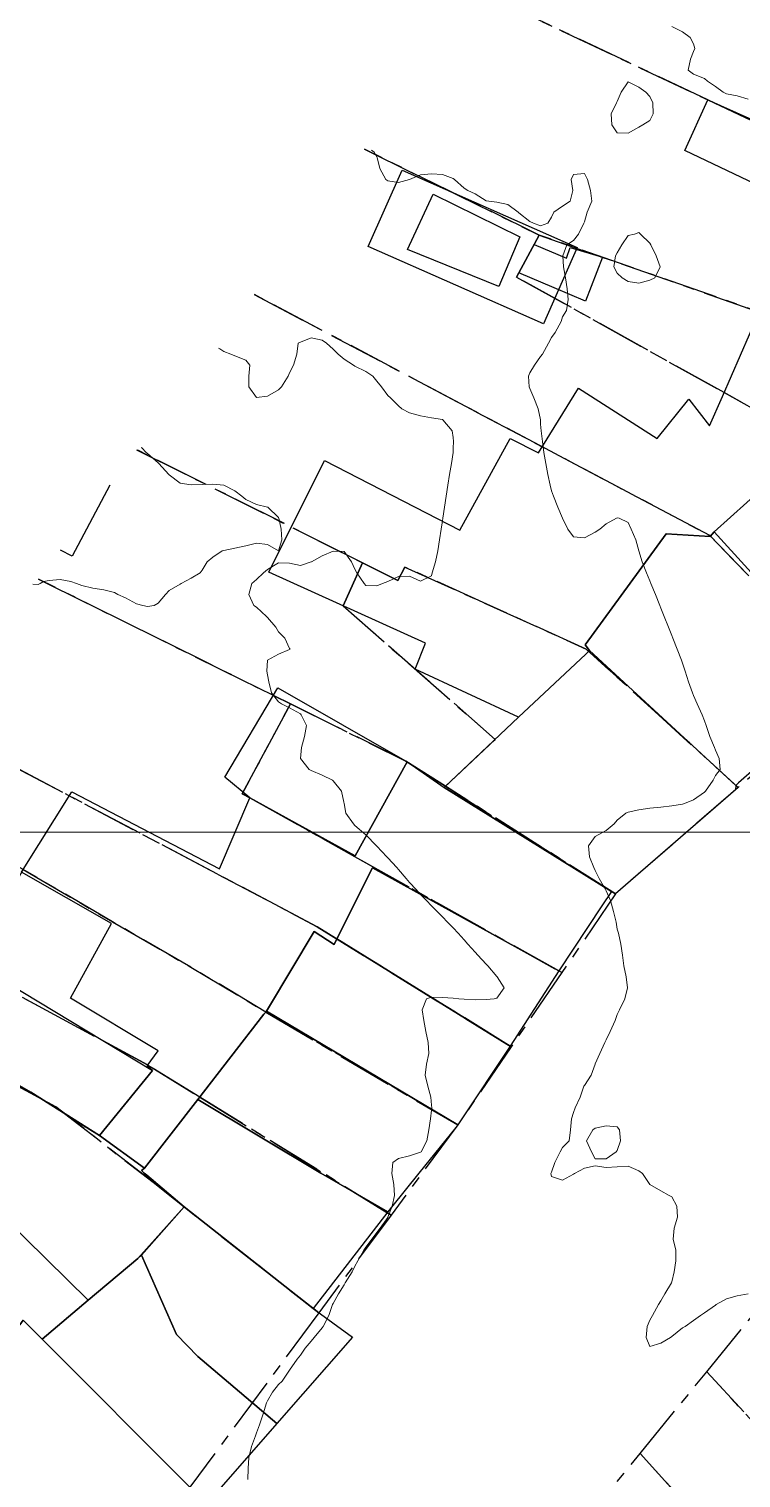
# Model space of a CAD drawing. Header units: centimetres. Extents: x 0 to 642158, y -847 to 649707.
# Drawn here: x 616031.8 to 616064.4, y 621657.8 to 621724.1 of the extents above; entities that cross this region are included whole.
import ezdxf

# ---------------------------------------------------------------- set-up
doc = ezdxf.new("R2010")
doc.units = ezdxf.units.CM
doc.header["$MEASUREMENT"] = 0
doc.linetypes.add('CENTERX2', pattern=[4, 2.5, -0.5, 0.5, -0.5])
doc.layers.add('MEV_grille', color=254, linetype='Continuous', lineweight=9)
doc.layers.add('WAL_topographie 0.5', color=253, linetype='Continuous', lineweight=20)
doc.layers.add('SPW_batiments', color=7, linetype='Continuous')
doc.layers.add('SPW_parcellaire cadastral', color=7, linetype='CENTERX2', lineweight=25, true_color=0xff0542)

# ---------------------------------------------------------------- blocks, each defined once
blk = doc.blocks.new('*U114')
at = {"layer": 'MEV_grille', "transparency": 33554687}
blk.add_lwpolyline([(-1338.461, 0), (1338.461, 0)], dxfattribs=at)
blk = doc.blocks.new('*U115')
at = {"layer": 'MEV_grille', "color": 0, "linetype": 'ByBlock', "lineweight": -2, "transparency": 16777216}
blk.add_blockref('*U114', (0, -700), dxfattribs=at)

msp = doc.modelspace()

# ---------------------------------------------------------------- linework, layer by layer
at = {"layer": 'SPW_batiments'}
for points in [[(616067.949, 621718.642), (616068.732, 621720.243), (616071.532, 621718.776), (616072.748, 621720.343), (616079.167, 621715.593), (616077.54, 621714.131), (616077.357, 621713.964), (616077.203, 621713.814), (616074.358, 621711.054), (616064.899, 621715.192), (616065.732, 621716.725), (616061.849, 621718.575), (616062.899, 621720.892), (616067.949, 621718.642)], [(616055.373, 621710.64), (616047.362, 621714.186), (616048.907, 621717.676), (616056.918, 621714.13), (616055.373, 621710.64)], [(616054.302, 621714.622), (616053.333, 621712.357), (616049.149, 621714.04), (616050.332, 621716.573), (616054.302, 621714.622)], [(616056.432, 621713.641), (616056.599, 621714.141), (616058.082, 621713.691), (616057.3, 621711.674), (616055.864, 621712.286), (616054.25, 621712.974), (616054.957, 621714.266), (616056.432, 621713.641)], [(616071.276, 621708.745), (616067.834, 621705.303), (616067.674, 621705.142), (616063.185, 621701.117), (616063.003, 621700.914), (616060.999, 621701.024), (616057.285, 621695.95), (616057.486, 621695.692), (616057.311, 621695.526), (616054.241, 621692.634), (616049.502, 621694.841), (616049.985, 621696.023), (616042.801, 621699.273), (616045.351, 621704.39), (616051.551, 621701.191), (616053.855, 621705.389), (616055.15, 621704.741), (616056.983, 621707.691), (616060.583, 621705.392), (616062.033, 621707.192), (616062.983, 621705.975), (616063.572, 621707.322), (616065.222, 621711.101), (616071.276, 621708.745)], [(616067.984, 621705.078), (616074.033, 621698.557), (616073.905, 621698.442), (616074.425, 621698.037), (616069.672, 621693.921), (616069.657, 621694.304), (616069.508, 621694.174), (616063.185, 621701.117), (616067.674, 621705.142), (616067.834, 621705.303), (616067.984, 621705.078)], [(616035.524, 621703.255), (616033.813, 621700.001)], [(616069.508, 621694.174), (616069.338, 621694.026), (616064.311, 621689.625), (616064.187, 621689.516), (616057.486, 621695.692), (616057.285, 621695.95), (616060.999, 621701.024), (616063.003, 621700.914), (616063.185, 621701.117), (616069.508, 621694.174)], [(616033.813, 621700.001), (616033.272, 621700.286)], [(616064.187, 621689.516), (616064.17, 621689.312), (616058.675, 621684.55), (616058.496, 621684.66), (616050.831, 621689.42), (616054.241, 621692.634), (616057.311, 621695.526), (616057.486, 621695.692), (616064.187, 621689.516)], [(616046.753, 621686.29), (616041.936, 621688.94), (616040.792, 621689.886), (616043.217, 621693.975), (616049.133, 621690.593), (616046.753, 621686.29)], [(616049.371, 621690.438), (616050.831, 621689.42), (616058.496, 621684.66), (616058.046, 621684.006), (616056.077, 621681.023), (616047.553, 621685.74), (616045.926, 621682.486), (616045.803, 621682.24), (616044.886, 621682.823), (616042.791, 621679.341), (616042.697, 621679.184), (616042.583, 621679.037), (616039.56, 621675.137), (616037.121, 621671.989), (616035.054, 621673.489), (616037.487, 621676.472), (616037.232, 621676.678), (616037.737, 621677.372), (616033.737, 621679.772), (616035.603, 621683.189), (616031.486, 621685.538), (616033.786, 621689.222), (616040.553, 621685.689), (616041.936, 621688.94), (616046.753, 621686.29), (616049.133, 621690.593), (616049.371, 621690.438)], [(616022.185, 621685.672), (616028.533, 621681.871), (616037.487, 621676.472), (616035.054, 621673.489), (616031.914, 621675.48), (616019.745, 621682.456)], [(616056.077, 621681.023), (616053.862, 621677.579), (616045.926, 621682.486), (616047.553, 621685.74), (616056.077, 621681.023)], [(616019.745, 621682.456), (616022.515, 621680.868), (616031.914, 621675.48), (616034.62, 621673.764), (616035.054, 621673.489), (616037.121, 621671.989), (616036.973, 621671.884), (616037.105, 621671.772), (616037.22, 621671.675), (616038.938, 621670.223)], [(616045.803, 621682.24), (616045.926, 621682.486), (616053.862, 621677.579), (616051.58, 621674.16), (616051.456, 621673.973), (616042.697, 621679.184), (616042.791, 621679.341), (616044.886, 621682.823), (616045.803, 621682.24)], [(616038.938, 621670.223), (616038.261, 621669.474), (616036.806, 621667.867), (616034.542, 621665.951), (616030.705, 621669.722), (616028.663, 621667.613), (616027.188, 621669.038), (616023.788, 621671.016), (616022.508, 621671.771), (616019.037, 621673.83), (616021.389, 621678.59), (616018.143, 621680.344)], [(616051.456, 621673.973), (616051.361, 621673.856), (616049.671, 621671.774), (616048.429, 621670.217), (616048.255, 621669.999), (616045.188, 621671.773), (616039.56, 621675.137), (616042.583, 621679.037), (616042.697, 621679.184), (616051.456, 621673.973)], [(616045.188, 621671.773), (616048.255, 621669.999), (616044.838, 621665.573), (616038.938, 621670.223), (616037.22, 621671.675), (616037.105, 621671.772), (616036.973, 621671.884), (616037.121, 621671.989), (616039.56, 621675.137), (616045.188, 621671.773)], [(616034.542, 621665.951), (616032.439, 621664.172), (616031.556, 621665.039), (616031.41, 621664.818), (616028.663, 621667.613), (616030.705, 621669.722), (616034.542, 621665.951)], [(616044.838, 621665.573), (616046.638, 621664.256), (616043.173, 621660.305), (616039.556, 621663.373), (616038.589, 621664.39), (616036.976, 621668.011), (616037.105, 621668.155), (616038.938, 621670.223), (616044.838, 621665.573)], [(616038.589, 621664.39), (616039.556, 621663.373), (616043.173, 621660.305), (616040.089, 621656.79), (616039.189, 621657.39), (616032.439, 621664.172), (616034.542, 621665.951), (616036.806, 621667.867), (616036.976, 621668.011), (616038.589, 621664.39)], [(616032.439, 621664.172), (616039.189, 621657.39), (616032.108, 621647.522), (616030.724, 621647.205), (616023.79, 621651.288), (616022.839, 621651.848), (616023.79, 621653.288), (616025.527, 621655.916), (616030.926, 621664.086), (616031.41, 621664.818), (616031.556, 621665.039), (616032.439, 621664.172)]]:
    msp.add_lwpolyline(points, dxfattribs=at)
at = {"layer": 'SPW_parcellaire cadastral'}
for points in [[(616052.592, 621725.754), (616062.899, 621720.891), (616067.889, 621718.52), (616077.397, 621714.001), (616084.415, 621706.898)], [(616084.415, 621706.898), (616077.397, 621714.001), (616067.889, 621718.52), (616062.899, 621720.891), (616052.592, 621725.754)], [(616047.19, 621718.632), (616055.178, 621714.702), (616054.145, 621712.781), (616063.647, 621707.492), (616067.985, 621705.077), (616074.379, 621698.184), (616069.619, 621694.051), (616063.001, 621700.951), (616052.315, 621706.603), (616042.144, 621711.982)], [(616084.415, 621706.898), (616078.27, 621701.563), (616072.049, 621708.814), (616067.061, 621710.554), (616055.178, 621714.702), (616047.19, 621718.632)], [(616055.178, 621714.702), (616067.061, 621710.554), (616072.049, 621708.814), (616078.27, 621701.563), (616074.379, 621698.184), (616067.985, 621705.077), (616063.647, 621707.492), (616054.145, 621712.781), (616055.178, 621714.702)], [(616042.144, 621711.982), (616052.315, 621706.603), (616063.001, 621700.951), (616069.619, 621694.051), (616064.289, 621689.424), (616057.339, 621695.753), (616052.784, 621697.813), (616049.031, 621699.511), (616048.72, 621698.89), (616047.096, 621699.704), (616036.757, 621704.88)], [(616036.757, 621704.88), (616047.096, 621699.704), (616046.204, 621697.733), (616053.169, 621691.623), (616050.894, 621689.478), (616049.086, 621690.623), (616043.798, 621693.242)], [(616058.675, 621684.549), (616050.894, 621689.478), (616053.169, 621691.623), (616046.204, 621697.733), (616047.096, 621699.704), (616048.72, 621698.89), (616049.031, 621699.511), (616052.784, 621697.813), (616057.339, 621695.753), (616064.289, 621689.424), (616058.675, 621684.549)], [(616032.262, 621698.955), (616043.798, 621693.242)], [(616043.798, 621693.242), (616032.262, 621698.955)], [(616043.798, 621693.242), (616041.587, 621689.134), (616041.936, 621688.939), (616045.26, 621687.079), (616046.734, 621686.254), (616056.216, 621680.947), (616053.901, 621677.554), (616045.021, 621683.046), (616043.815, 621683.683), (616040.455, 621685.457), (616027.296, 621692.408)], [(616058.675, 621684.549), (616056.216, 621680.947), (616046.734, 621686.254), (616045.26, 621687.079), (616041.936, 621688.939), (616041.587, 621689.134), (616043.798, 621693.242), (616049.086, 621690.623), (616050.894, 621689.478), (616058.675, 621684.549)], [(616027.296, 621692.408), (616040.455, 621685.457), (616043.815, 621683.683), (616045.021, 621683.046), (616053.901, 621677.554), (616051.456, 621673.973), (616042.671, 621679.14), (616039.241, 621681.198), (616035.649, 621683.271), (616031.569, 621685.671), (616024.927, 621689.286)], [(616051.456, 621673.973), (616048.406, 621669.849), (616039.646, 621675.247), (616037.255, 621676.722), (616029.09, 621681.131), (616031.569, 621685.671), (616035.649, 621683.271), (616039.241, 621681.198), (616042.671, 621679.14), (616051.456, 621673.973)], [(616021.748, 621685.095), (616029.09, 621681.131), (616037.255, 621676.722), (616039.646, 621675.247), (616048.406, 621669.849), (616045.094, 621665.371), (616037.507, 621671.35), (616033.063, 621674.807), (616019.477, 621682.101)], [(616019.477, 621682.101), (616033.063, 621674.807), (616037.507, 621671.35), (616045.094, 621665.371), (616039.19, 621657.389), (616032.108, 621647.521), (616030.724, 621647.204), (616004.693, 621662.614)], [(616082.722, 621641.306), (616081.573, 621642.536), (616075.762, 621648.759), (616069.039, 621655.958), (616062.855, 621662.675), (616072.836, 621674.943), (616085.556, 621662.827), (616089.563, 621666.735), (616090.792, 621667.933), (616098.406, 621659.629), (616096.572, 621657.487), (616092.766, 621653.04), (616082.722, 621641.306)], [(616093.429, 621622.005), (616077.729, 621639.241), (616076.644, 621640.429), (616073.983, 621643.354), (616072.481, 621645.004), (616065.383, 621652.8), (616059.801, 621658.93), (616062.855, 621662.675), (616069.039, 621655.958), (616075.762, 621648.759), (616081.573, 621642.536), (616082.722, 621641.306), (616096.951, 621626.076), (616093.429, 621622.005)], [(616093.429, 621622.005), (616089.571, 621617.581), (616086.244, 621613.678), (616081.256, 621617.297), (616070.835, 621624.858), (616078.002, 621632.443), (616069.208, 621642.013), (616064.934, 621646.619), (616061.95, 621649.835), (616058.66, 621653.38), (616056.84, 621655.341), (616059.801, 621658.93), (616065.383, 621652.8), (616072.481, 621645.004), (616073.983, 621643.354), (616076.644, 621640.429), (616077.729, 621639.241), (616093.429, 621622.005)]]:
    msp.add_lwpolyline(points, dxfattribs=at)
at = {"layer": 'WAL_topographie 0.5'}
for points in [[(616061.25, 621724.25), (616061.75, 621724), (616062.091, 621723.75), (616062.25, 621723.459), (616062.31, 621723.25), (616062.25, 621723.103), (616062.107, 621722.75), (616062, 621722.25), (616062.25, 621722.07), (616062.75, 621721.866), (616062.883, 621721.75), (616063.25, 621721.5), (616063.603, 621721.25), (616063.75, 621721.17), (616064.25, 621721.072), (616064.75, 621720.922)], [(616059.928, 621719.75), (616059.75, 621719.642), (616059.25, 621719.37), (616058.75, 621719.38), (616058.506, 621719.75), (616058.481, 621720.25), (616058.721, 621720.75), (616058.75, 621720.817), (616058.941, 621721.25), (616059.25, 621721.717), (616059.75, 621721.474), (616060.059, 621721.25), (616060.25, 621721.048), (616060.379, 621720.75), (616060.404, 621720.25), (616060.25, 621719.954), (616059.928, 621719.75)], [(616047.5, 621718.583), (616047.629, 621718.5), (616047.75, 621718.278), (616047.763, 621718.25), (616047.894, 621717.75), (616048.169, 621717.25), (616048.25, 621717.185), (616048.75, 621717.116), (616049.25, 621717.25), (616049.25, 621717.25), (616049.75, 621717.461), (616050.25, 621717.503), (616050.75, 621717.479), (616051.25, 621717.289), (616051.314, 621717.25), (616051.75, 621716.855), (616051.917, 621716.75), (616052.25, 621716.592), (616052.75, 621716.275), (616052.875, 621716.25), (616053.25, 621716.206), (616053.75, 621716.103), (616054.216, 621715.75), (616054.25, 621715.724), (616054.75, 621715.321), (616054.917, 621715.25), (616055.25, 621715.127), (616055.583, 621715.25), (616055.75, 621715.516), (616055.856, 621715.75), (616056.25, 621716.021), (616056.594, 621716.25), (616056.729, 621716.75), (616056.65, 621717.25), (616056.75, 621717.479), (616057.25, 621717.525), (616057.387, 621717.25), (616057.525, 621716.75), (616057.59, 621716.25), (616057.378, 621715.75), (616057.25, 621715.315), (616057.229, 621715.25), (616056.978, 621714.75), (616056.75, 621714.458), (616056.453, 621714.25), (616056.262, 621713.75), (616056.293, 621713.25), (616056.386, 621712.75), (616056.466, 621712.25), (616056.503, 621711.75), (616056.426, 621711.25), (616056.25, 621710.954), (616056.186, 621710.75), (616055.918, 621710.25), (616055.75, 621710.013), (616055.613, 621709.75), (616055.337, 621709.25), (616055.25, 621709.141), (616054.972, 621708.75), (616054.75, 621708.392), (616054.695, 621708.25), (616054.73, 621707.75), (616054.75, 621707.68), (616054.939, 621707.25), (616055.139, 621706.75), (616055.24, 621706.25), (616055.25, 621706.05), (616055.279, 621705.75), (616055.328, 621705.25), (616055.402, 621704.75), (616055.481, 621704.25), (616055.574, 621703.75), (616055.683, 621703.25), (616055.75, 621703), (616055.833, 621702.75), (616056.03, 621702.25), (616056.25, 621701.75), (616056.25, 621701.75), (616056.489, 621701.25), (616056.75, 621700.897), (616057.25, 621700.846), (616057.75, 621701.1), (616057.964, 621701.25), (616058.25, 621701.481), (616058.717, 621701.75), (616058.75, 621701.769), (616058.85, 621701.75), (616059.25, 621701.55), (616059.4, 621701.25), (616059.6, 621700.75), (616059.75, 621700.25), (616059.75, 621700.25), (616059.9, 621699.75), (616060.1, 621699.25), (616060.25, 621698.875), (616060.3, 621698.75), (616060.5, 621698.25), (616060.7, 621697.75), (616060.75, 621697.625), (616060.9, 621697.25), (616061.1, 621696.75), (616061.25, 621696.375), (616061.3, 621696.25), (616061.5, 621695.75), (616061.7, 621695.25), (616061.75, 621695.107), (616061.869, 621694.75), (616062.012, 621694.25), (616062.2, 621693.75), (616062.25, 621693.625), (616062.417, 621693.25), (616062.639, 621692.75), (616062.75, 621692.464), (616062.829, 621692.25), (616063, 621691.75), (616063.2, 621691.25), (616063.25, 621691.125), (616063.417, 621690.75), (616063.462, 621690.25), (616063.25, 621689.961), (616063.152, 621689.75), (616062.792, 621689.25), (616062.75, 621689.207), (616062.25, 621688.859), (616061.987, 621688.75), (616061.75, 621688.65), (616061.25, 621688.575), (616060.75, 621688.525), (616060.25, 621688.475), (616059.75, 621688.4), (616059.25, 621688.291), (616059.15, 621688.25), (616058.75, 621687.917), (616058.619, 621687.75), (616058.25, 621687.457), (616057.875, 621687.25), (616057.75, 621687.176), (616057.439, 621686.75), (616057.483, 621686.25), (616057.678, 621685.75), (616057.75, 621685.616), (616057.933, 621685.25), (616058.215, 621684.75), (616058.25, 621684.685), (616058.444, 621684.25), (616058.583, 621683.75), (616058.699, 621683.25), (616058.75, 621682.934), (616058.819, 621682.75), (616058.926, 621682.25), (616059, 621681.75), (616059.056, 621681.25), (616059.165, 621680.75), (616059.224, 621680.25), (616059.11, 621679.75), (616058.865, 621679.25), (616058.75, 621679.023), (616058.661, 621678.75), (616058.438, 621678.25), (616058.25, 621677.863), (616058.195, 621677.75), (616057.952, 621677.25), (616057.75, 621676.764), (616057.745, 621676.75), (616057.561, 621676.25), (616057.25, 621675.784), (616057.232, 621675.75), (616057.06, 621675.25), (616056.831, 621674.75), (616056.75, 621674.544), (616056.668, 621674.25), (616056.62, 621673.75), (616056.55, 621673.25), (616056.25, 621672.941), (616056.145, 621672.75), (616055.894, 621672.25), (616055.75, 621671.809), (616055.722, 621671.75), (616055.75, 621671.607), (616056.25, 621671.44), (616056.75, 621671.717), (616056.8, 621671.75), (616057.25, 621672), (616057.75, 621672.103), (616058.25, 621672.019), (616058.75, 621672.056), (616059.25, 621672.083), (616059.75, 621671.875), (616059.917, 621671.75), (616060.25, 621671.25), (616060.25, 621671.25), (616060.75, 621670.956), (616061.139, 621670.75), (616061.25, 621670.679), (616061.481, 621670.25), (616061.519, 621669.75), (616061.364, 621669.25), (616061.308, 621668.75), (616061.439, 621668.25), (616061.436, 621667.75), (616061.362, 621667.25), (616061.25, 621666.792), (616061.238, 621666.75), (616060.94, 621666.25), (616060.75, 621665.922), (616060.641, 621665.75), (616060.37, 621665.25), (616060.25, 621665.033), (616060.13, 621664.75), (616060.081, 621664.25), (616060.25, 621663.833), (616060.75, 621663.984), (616061.197, 621664.25), (616061.25, 621664.287), (616061.75, 621664.683), (616061.859, 621664.75), (616062.25, 621665.028), (616062.573, 621665.25), (616062.75, 621665.375), (616063.25, 621665.728), (616063.288, 621665.75), (616063.75, 621666.011), (616064.25, 621666.153), (616064.75, 621666.25)], [(616060.472, 621712.75), (616060.25, 621712.645), (616059.75, 621712.5), (616059.25, 621712.579), (616058.981, 621712.75), (616058.75, 621712.957), (616058.593, 621713.25), (616058.669, 621713.75), (616058.75, 621713.887), (616058.96, 621714.25), (616059.25, 621714.685), (616059.55, 621714.75), (616059.75, 621714.821), (616059.817, 621714.75), (616060.25, 621714.331), (616060.288, 621714.25), (616060.542, 621713.75), (616060.726, 621713.25), (616060.472, 621712.75)], [(616040.5, 621709.525), (616040.563, 621709.5), (616040.75, 621709.379), (616041.063, 621709.25), (616041.25, 621709.171), (616041.75, 621708.984), (616041.938, 621708.75), (616041.894, 621708.25), (616041.886, 621707.75), (616042.25, 621707.275), (616042.75, 621707.329), (616043.25, 621707.617), (616043.392, 621707.75), (616043.686, 621708.25), (616043.75, 621708.405), (616043.932, 621708.75), (616044.087, 621709.25), (616044.155, 621709.75), (616044.25, 621709.806), (616044.75, 621710), (616045.25, 621709.898), (616045.444, 621709.75), (616045.75, 621709.488), (616045.981, 621709.25), (616046.25, 621709.017), (616046.685, 621708.75), (616046.75, 621708.707), (616047.25, 621708.457), (616047.565, 621708.25), (616047.75, 621708.014), (616047.971, 621707.75), (616048.25, 621707.363), (616048.375, 621707.25), (616048.75, 621706.888), (616048.893, 621706.75), (616049.25, 621706.565), (616049.75, 621706.437), (616050.25, 621706.344), (616050.75, 621706.257), (616050.767, 621706.25), (616051.201, 621705.75), (616051.25, 621705.438), (616051.267, 621705.25), (616051.25, 621704.95), (616051.238, 621704.75), (616051.164, 621704.25), (616051.082, 621703.75), (616051, 621703.25), (616050.923, 621702.75), (616050.846, 621702.25), (616050.769, 621701.75), (616050.75, 621701.625), (616050.693, 621701.25), (616050.619, 621700.75), (616050.54, 621700.25), (616050.432, 621699.75), (616050.291, 621699.25), (616050.25, 621699.104), (616049.75, 621698.861), (616049.25, 621699.089), (616048.75, 621699.071), (616048.25, 621698.843), (616048.012, 621698.75), (616047.75, 621698.642), (616047.25, 621698.671), (616047.173, 621698.75), (616046.837, 621699.25), (616046.75, 621699.417), (616046.587, 621699.75), (616046.25, 621700.221), (616045.75, 621700.24), (616045.25, 621700.017), (616044.766, 621699.75), (616044.75, 621699.741), (616044.25, 621699.587), (616043.75, 621699.681), (616043.25, 621699.703), (616042.75, 621699.393), (616042.568, 621699.25), (616042.25, 621698.946), (616042.036, 621698.75), (616041.886, 621698.25), (616042.118, 621697.75), (616042.25, 621697.669), (616042.698, 621697.25), (616042.75, 621697.2), (616043.125, 621696.75), (616043.25, 621696.55), (616043.544, 621696.25), (616043.75, 621695.775), (616043.783, 621695.75), (616043.75, 621695.736), (616043.25, 621695.516), (616042.75, 621695.25), (616042.75, 621695.25), (616042.72, 621694.75), (616042.75, 621694.583), (616042.814, 621694.25), (616042.937, 621693.75), (616043.25, 621693.343), (616043.383, 621693.25), (616043.75, 621693.064), (616044.25, 621692.787), (616044.291, 621692.75), (616044.529, 621692.25), (616044.444, 621691.75), (616044.303, 621691.25), (616044.25, 621690.75), (616044.659, 621690.25), (616044.75, 621690.196), (616045.25, 621689.985), (616045.721, 621689.75), (616045.75, 621689.731), (616046.132, 621689.25), (616046.24, 621688.75), (616046.25, 621688.694), (616046.337, 621688.25), (616046.676, 621687.75), (616046.75, 621687.682), (616047.25, 621687.25), (616047.25, 621687.25), (616047.735, 621686.75), (616047.75, 621686.735), (616048.207, 621686.25), (616048.25, 621686.206), (616048.669, 621685.75), (616048.75, 621685.662), (616049.1, 621685.25), (616049.25, 621685.074), (616049.547, 621684.75), (616049.75, 621684.529), (616050.021, 621684.25), (616050.25, 621684.008), (616050.508, 621683.75), (616050.75, 621683.5), (616050.992, 621683.25), (616051.25, 621682.992), (616051.472, 621682.75), (616051.75, 621682.447), (616051.917, 621682.25), (616052.25, 621681.889), (616052.378, 621681.75), (616052.75, 621681.336), (616052.831, 621681.25), (616053.25, 621680.766), (616053.265, 621680.75), (616053.576, 621680.25), (616053.25, 621679.781), (616053.125, 621679.75), (616052.75, 621679.71), (616052.25, 621679.7), (616051.75, 621679.725), (616051.5, 621679.75), (616051.25, 621679.775), (616050.75, 621679.814), (616050.25, 621679.821), (616050.022, 621679.75), (616049.821, 621679.25), (616049.908, 621678.75), (616050, 621678.25), (616050.1, 621677.75), (616050.132, 621677.25), (616050.02, 621676.75), (616049.964, 621676.25), (616050.08, 621675.75), (616050.217, 621675.25), (616050.25, 621674.875), (616050.262, 621674.75), (616050.25, 621674.65), (616050.201, 621674.25), (616050.125, 621673.75), (616050.046, 621673.25), (616049.778, 621672.75), (616049.75, 621672.725), (616049.25, 621672.564), (616048.75, 621672.444), (616048.479, 621672.25), (616048.442, 621671.75), (616048.537, 621671.25), (616048.553, 621670.75), (616048.454, 621670.25), (616048.254, 621669.75), (616048.25, 621669.742), (616047.902, 621669.25), (616047.75, 621669.044), (616047.523, 621668.75), (616047.25, 621668.386), (616047.159, 621668.25), (616046.886, 621667.75), (616046.75, 621667.504), (616046.618, 621667.25), (616046.303, 621666.75), (616046.25, 621666.662), (616045.995, 621666.25), (616045.75, 621665.8), (616045.727, 621665.75), (616045.554, 621665.25), (616045.294, 621664.75), (616045.25, 621664.688), (616044.89, 621664.25), (616044.75, 621664.083), (616044.466, 621663.75), (616044.25, 621663.442), (616044.107, 621663.25), (616043.75, 621662.75), (616043.75, 621662.75), (616043.423, 621662.25), (616043.25, 621662.099), (616042.972, 621661.75), (616042.75, 621661.352), (616042.696, 621661.25), (616042.553, 621660.75), (616042.383, 621660.25), (616042.25, 621659.886), (616042.194, 621659.75), (616042.016, 621659.25), (616041.898, 621658.75), (616041.865, 621658.25), (616041.842, 621657.75)], [(616032, 621698.718), (616032.25, 621698.709), (616032.335, 621698.75), (616032.5, 621698.851), (616032.75, 621698.891), (616033.25, 621698.941), (616033.75, 621698.846), (616034.01, 621698.75), (616034.25, 621698.672), (616034.75, 621698.538), (616035.25, 621698.466), (616035.75, 621698.338), (616035.893, 621698.25), (616036.25, 621698.098), (616036.75, 621697.83), (616037.04, 621697.75), (616037.25, 621697.707), (616037.558, 621697.75), (616037.75, 621697.859), (616038.071, 621698.25), (616038.25, 621698.435), (616038.75, 621698.731), (616038.8, 621698.75), (616039.25, 621699), (616039.659, 621699.25), (616039.75, 621699.361), (616039.983, 621699.75), (616040.25, 621699.961), (616040.673, 621700.25), (616040.75, 621700.274), (616041.25, 621700.375), (616041.75, 621700.48), (616042.25, 621700.605), (616042.75, 621700.54), (616043.25, 621700.25), (616043.404, 621700.75), (616043.367, 621701.25), (616043.264, 621701.75), (616043.25, 621701.778), (616042.764, 621702.25), (616042.75, 621702.257), (616042.25, 621702.366), (616041.75, 621702.607), (616041.575, 621702.75), (616041.25, 621703.003), (616040.75, 621703.25), (616040.75, 621703.25), (616040.25, 621703.301), (616039.75, 621703.283), (616039.25, 621703.271), (616038.75, 621703.346), (616038.25, 621703.729), (616038.227, 621703.75), (616037.769, 621704.25), (616037.75, 621704.275), (616037.25, 621704.71), (616037.198, 621704.75), (616037, 621704.966), (616036.984, 621705)], [(616058.712, 621672.75), (616058.25, 621672.417), (616057.75, 621672.429), (616057.57, 621672.75), (616057.35, 621673.25), (616057.641, 621673.75), (616057.75, 621673.824), (616058.25, 621673.938), (616058.75, 621673.893), (616058.865, 621673.75), (616058.9, 621673.25), (616058.75, 621672.8), (616058.712, 621672.75)]]:
    msp.add_lwpolyline(points, dxfattribs=at)

# ---------------------------------------------------------------- block references
at = {"layer": 'MEV_grille', "transparency": 33554687}
msp.add_blockref('*U115', (616669.481, 622387.381), dxfattribs=at)

doc.saveas('drawing.dxf')
